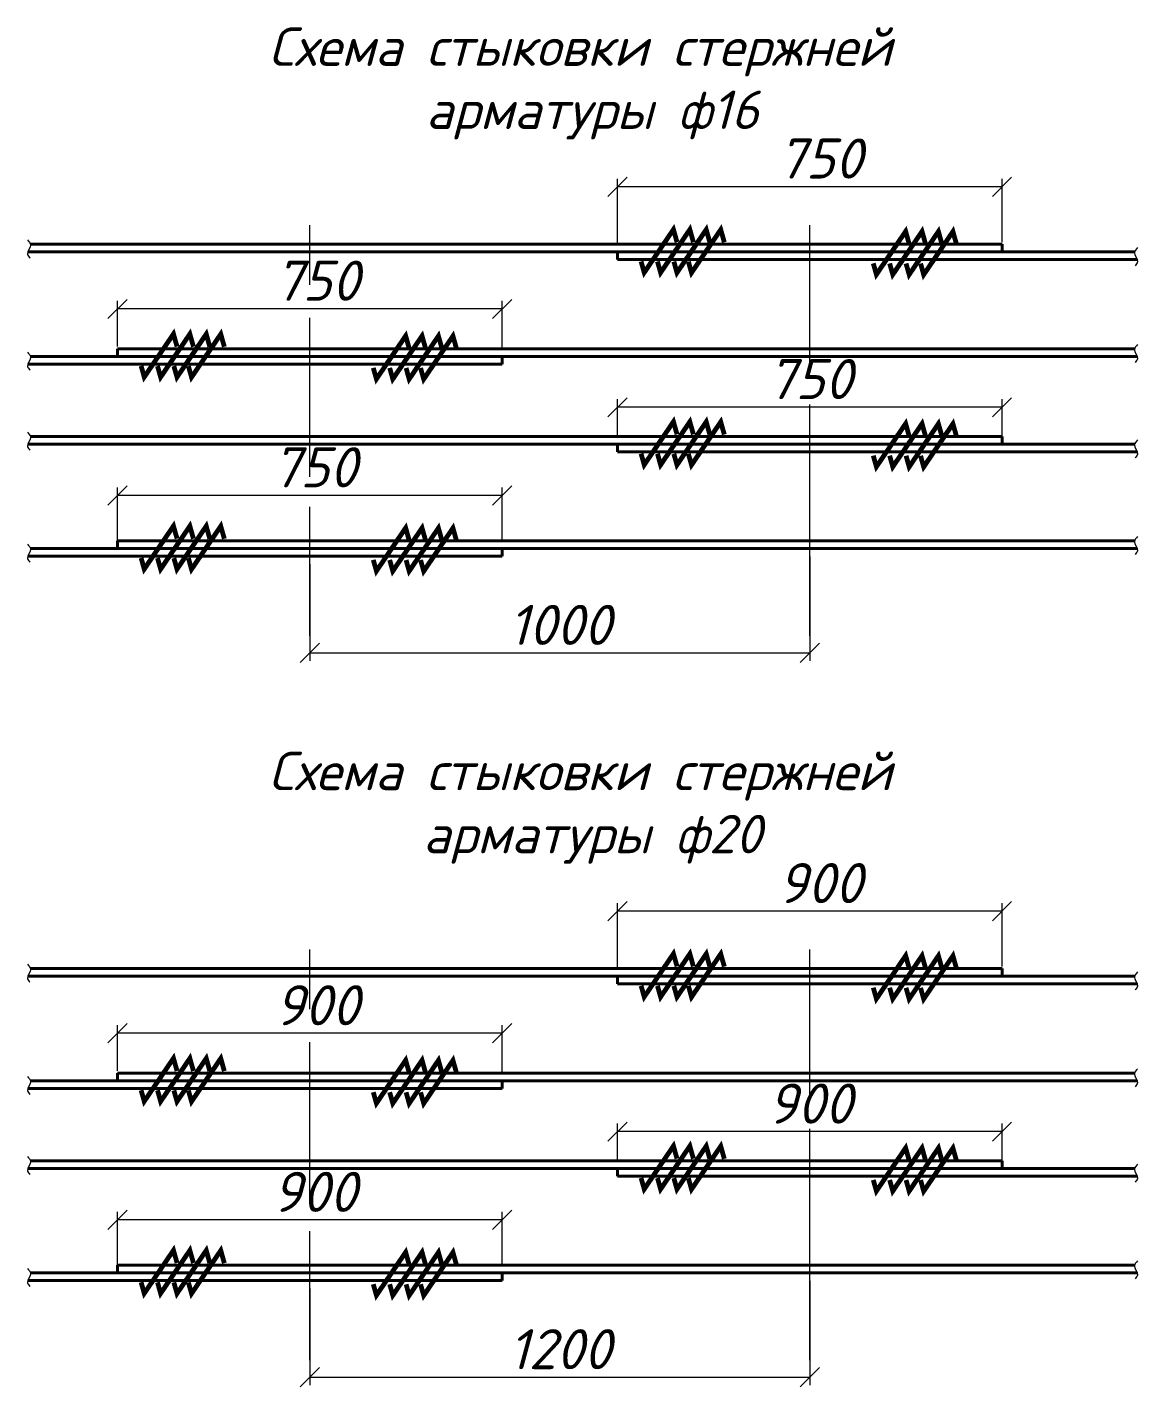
# Model space of a CAD drawing. Header units: millimetres. Extents: x 10124 to 8132345, y -95635 to 1386204.
# Drawn here: x 39147 to 46077, y 40372 to 48858 of the extents above; entities that cross this region are included whole.
import ezdxf
from ezdxf.enums import TextEntityAlignment as Align

# ---------------------------------------------------------------- set-up
doc = ezdxf.new("R2010")
doc.units = ezdxf.units.MM
doc.layers.get('DEFPOINTS').update_dxf_attribs({"color": 1})
for name, color, linetype, lineweight in [('Арматура', 5, 'Continuous', 40), ('Размеры', 181, 'Continuous', 13), ('ТЕКСТ', 214, 'Continuous', 20)]:
    doc.layers.add(name, color=color, linetype=linetype, lineweight=lineweight)
doc.styles.add('100', font='isocpeui.ttf', dxfattribs={"height": 250})
doc.styles.add('Text_Paper', font='isocpeui.ttf')
doc.dimstyles.new('100', dxfattribs={"dimtxt": 250, "dimasz": 120, "dimexe": 50, "dimexo": 50, "dimgap": 50, "dimtad": 1, "dimtxsty": '100', "dimblk": 'OBLIQUE', "dimcen": 2.5, "dimadec": 0, "dimazin": 0, "dimtfac": 1, "dimtmove": 0, "dimatfit": 3, "dimfxl": 1, "dimlwd": 15, "dimlwe": 15, "dimarcsym": 0})

# ---------------------------------------------------------------- blocks, each defined once
blk = doc.blocks.new('_OBLIQUE')
at = {"color": 0, "linetype": 'ByBlock'}
blk.add_line((-0.5, -0.5), (0.5, 0.5), dxfattribs=at)
blk = doc.blocks.new('*D143')
at = {"layer": 'DEFPOINTS', "color": 0, "ltscale": 100, "transparency": 16777216}
for p in [(42830.2, 43341.1), (45230.2, 42944.5), (42830.2, 42934.7)]:
    blk.add_point(p, dxfattribs=at)
at = {"layer": 'Размеры', "color": 0, "lineweight": 15, "ltscale": 100, "transparency": 16777216}
for p, q in [((42830.2, 42984.7), (42830.2, 43391.1)), ((45230.2, 42994.5), (45230.2, 43391.1)), ((45230.2, 43341.1), (42830.2, 43341.1))]:
    blk.add_line(p, q, dxfattribs=at)
at = {"layer": 'Размеры', "color": 0, "lineweight": 15, "ltscale": 100, "transparency": 16777216, "xscale": 120, "yscale": 120, "zscale": 120, "rotation": 180}
blk.add_blockref('_OBLIQUE', (42830.2, 43341.1), dxfattribs=at)
at = {"layer": 'Размеры', "color": 0, "lineweight": 15, "ltscale": 100, "transparency": 16777216, "xscale": 120, "yscale": 120, "zscale": 120}
blk.add_blockref('_OBLIQUE', (45230.2, 43341.1), dxfattribs=at)
at = {"layer": 'Размеры', "color": 0, "ltscale": 100, "transparency": 16777216, "insert": (44093.5, 43516.1), "char_height": 250, "attachment_point": 5, "style": '100'}
blk.add_mtext('900', dxfattribs=at)
blk = doc.blocks.new('*D144')
at = {"layer": 'DEFPOINTS', "color": 0, "ltscale": 100, "transparency": 16777216}
for p in [(44030.2, 41083.8), (40910.2, 41035.8), (44030.2, 40431.7)]:
    blk.add_point(p, dxfattribs=at)
at = {"layer": 'Размеры', "color": 0, "lineweight": 15, "ltscale": 100, "transparency": 16777216}
for p, q in [((44030.2, 41033.8), (44030.2, 40381.7)), ((40910.2, 40985.8), (40910.2, 40381.7)), ((40910.2, 40431.7), (44030.2, 40431.7))]:
    blk.add_line(p, q, dxfattribs=at)
at = {"layer": 'Размеры', "color": 0, "lineweight": 15, "ltscale": 100, "transparency": 16777216, "xscale": 120, "yscale": 120, "zscale": 120, "rotation": 180}
blk.add_blockref('_OBLIQUE', (40910.2, 40431.7), dxfattribs=at)
at = {"layer": 'Размеры', "color": 0, "lineweight": 15, "ltscale": 100, "transparency": 16777216, "xscale": 120, "yscale": 120, "zscale": 120}
blk.add_blockref('_OBLIQUE', (44030.2, 40431.7), dxfattribs=at)
at = {"layer": 'Размеры', "color": 0, "ltscale": 100, "transparency": 16777216, "insert": (42470.2, 40606.7), "char_height": 250, "attachment_point": 5, "style": '100'}
blk.add_mtext('1200', dxfattribs=at)
blk = doc.blocks.new('*D145')
at = {"layer": 'DEFPOINTS', "color": 0, "ltscale": 100, "transparency": 16777216}
for p in [(39710.2, 42578.6), (39710.2, 42294.1), (42110.2, 42282.4)]:
    blk.add_point(p, dxfattribs=at)
at = {"layer": 'Размеры', "color": 0, "lineweight": 15, "ltscale": 100, "transparency": 16777216}
for p, q in [((39710.2, 42344.1), (39710.2, 42628.6)), ((42110.2, 42332.4), (42110.2, 42628.6)), ((42110.2, 42578.6), (39710.2, 42578.6))]:
    blk.add_line(p, q, dxfattribs=at)
at = {"layer": 'Размеры', "color": 0, "lineweight": 15, "ltscale": 100, "transparency": 16777216, "xscale": 120, "yscale": 120, "zscale": 120, "rotation": 180}
blk.add_blockref('_OBLIQUE', (39710.2, 42578.6), dxfattribs=at)
at = {"layer": 'Размеры', "color": 0, "lineweight": 15, "ltscale": 100, "transparency": 16777216, "xscale": 120, "yscale": 120, "zscale": 120}
blk.add_blockref('_OBLIQUE', (42110.2, 42578.6), dxfattribs=at)
at = {"layer": 'Размеры', "color": 0, "ltscale": 100, "transparency": 16777216, "insert": (40954.2, 42753.6), "char_height": 250, "attachment_point": 5, "style": '100'}
blk.add_mtext('900', dxfattribs=at)
blk = doc.blocks.new('*D146')
at = {"layer": 'DEFPOINTS', "color": 0, "ltscale": 100, "transparency": 16777216}
for p in [(42830.2, 41964.6), (42830.2, 41734.7), (45230.2, 41734.7)]:
    blk.add_point(p, dxfattribs=at)
at = {"layer": 'Размеры', "color": 0, "lineweight": 15, "ltscale": 100, "transparency": 16777216}
for p, q in [((42830.2, 41784.7), (42830.2, 42014.6)), ((45230.2, 41784.7), (45230.2, 42014.6)), ((45230.2, 41964.6), (42830.2, 41964.6))]:
    blk.add_line(p, q, dxfattribs=at)
at = {"layer": 'Размеры', "color": 0, "lineweight": 15, "ltscale": 100, "transparency": 16777216, "xscale": 120, "yscale": 120, "zscale": 120, "rotation": 180}
blk.add_blockref('_OBLIQUE', (42830.2, 41964.6), dxfattribs=at)
at = {"layer": 'Размеры', "color": 0, "lineweight": 15, "ltscale": 100, "transparency": 16777216, "xscale": 120, "yscale": 120, "zscale": 120}
blk.add_blockref('_OBLIQUE', (45230.2, 41964.6), dxfattribs=at)
at = {"layer": 'Размеры', "color": 0, "ltscale": 100, "transparency": 16777216, "insert": (44030.2, 42139.6), "char_height": 250, "attachment_point": 5, "style": '100'}
blk.add_mtext('900', dxfattribs=at)
blk = doc.blocks.new('*D147')
at = {"layer": 'DEFPOINTS', "color": 0, "ltscale": 100, "transparency": 16777216}
for p in [(39710.2, 41413.7), (39710.2, 41083.8), (42110.2, 41083.8)]:
    blk.add_point(p, dxfattribs=at)
at = {"layer": 'Размеры', "color": 0, "lineweight": 15, "ltscale": 100, "transparency": 16777216}
for p, q in [((39710.2, 41133.8), (39710.2, 41463.7)), ((42110.2, 41133.8), (42110.2, 41463.7)), ((42110.2, 41413.7), (39710.2, 41413.7))]:
    blk.add_line(p, q, dxfattribs=at)
at = {"layer": 'Размеры', "color": 0, "lineweight": 15, "ltscale": 100, "transparency": 16777216, "xscale": 120, "yscale": 120, "zscale": 120, "rotation": 180}
blk.add_blockref('_OBLIQUE', (39710.2, 41413.7), dxfattribs=at)
at = {"layer": 'Размеры', "color": 0, "lineweight": 15, "ltscale": 100, "transparency": 16777216, "xscale": 120, "yscale": 120, "zscale": 120}
blk.add_blockref('_OBLIQUE', (42110.2, 41413.7), dxfattribs=at)
at = {"layer": 'Размеры', "color": 0, "ltscale": 100, "transparency": 16777216, "insert": (40939.5, 41588.7), "char_height": 250, "attachment_point": 5, "style": '100'}
blk.add_mtext('900', dxfattribs=at)
blk = doc.blocks.new('*D148')
at = {"layer": 'DEFPOINTS', "color": 0, "ltscale": 100, "transparency": 16777216}
for p in [(42830.2, 47862.1), (42830.2, 47455.7), (45230.2, 47465.6)]:
    blk.add_point(p, dxfattribs=at)
at = {"layer": 'Размеры', "color": 0, "lineweight": 15, "ltscale": 100, "transparency": 16777216}
for p, q in [((42830.2, 47505.7), (42830.2, 47912.1)), ((45230.2, 47515.6), (45230.2, 47912.1)), ((45230.2, 47862.1), (42830.2, 47862.1))]:
    blk.add_line(p, q, dxfattribs=at)
at = {"layer": 'Размеры', "color": 0, "lineweight": 15, "ltscale": 100, "transparency": 16777216, "xscale": 120, "yscale": 120, "zscale": 120, "rotation": 180}
blk.add_blockref('_OBLIQUE', (42830.2, 47862.1), dxfattribs=at)
at = {"layer": 'Размеры', "color": 0, "lineweight": 15, "ltscale": 100, "transparency": 16777216, "xscale": 120, "yscale": 120, "zscale": 120}
blk.add_blockref('_OBLIQUE', (45230.2, 47862.1), dxfattribs=at)
at = {"layer": 'Размеры', "color": 0, "ltscale": 100, "transparency": 16777216, "insert": (44093.5, 48038.7), "char_height": 250, "attachment_point": 5, "style": '100'}
blk.add_mtext('750', dxfattribs=at)
blk = doc.blocks.new('*D149')
at = {"layer": 'DEFPOINTS', "color": 0, "ltscale": 100, "transparency": 16777216}
for p in [(44030.2, 45604.8), (40910.2, 45556.8), (44030.2, 44952.8)]:
    blk.add_point(p, dxfattribs=at)
at = {"layer": 'Размеры', "color": 0, "lineweight": 15, "ltscale": 100, "transparency": 16777216}
for p, q in [((40910.2, 45506.8), (40910.2, 44902.8)), ((44030.2, 45554.8), (44030.2, 44902.8)), ((40910.2, 44952.8), (44030.2, 44952.8))]:
    blk.add_line(p, q, dxfattribs=at)
at = {"layer": 'Размеры', "color": 0, "lineweight": 15, "ltscale": 100, "transparency": 16777216, "xscale": 120, "yscale": 120, "zscale": 120, "rotation": 180}
blk.add_blockref('_OBLIQUE', (40910.2, 44952.8), dxfattribs=at)
at = {"layer": 'Размеры', "color": 0, "lineweight": 15, "ltscale": 100, "transparency": 16777216, "xscale": 120, "yscale": 120, "zscale": 120}
blk.add_blockref('_OBLIQUE', (44030.2, 44952.8), dxfattribs=at)
at = {"layer": 'Размеры', "color": 0, "ltscale": 100, "transparency": 16777216, "insert": (42470.2, 45127.8), "char_height": 250, "attachment_point": 5, "style": '100'}
blk.add_mtext('1000', dxfattribs=at)
blk = doc.blocks.new('*D150')
at = {"layer": 'DEFPOINTS', "color": 0, "ltscale": 100, "transparency": 16777216}
for p in [(39710.2, 47099.6), (39710.2, 46815.2), (42110.2, 46803.5)]:
    blk.add_point(p, dxfattribs=at)
at = {"layer": 'Размеры', "color": 0, "lineweight": 15, "ltscale": 100, "transparency": 16777216}
for p, q in [((39710.2, 46865.2), (39710.2, 47149.6)), ((42110.2, 46853.5), (42110.2, 47149.6)), ((42110.2, 47099.6), (39710.2, 47099.6))]:
    blk.add_line(p, q, dxfattribs=at)
at = {"layer": 'Размеры', "color": 0, "lineweight": 15, "ltscale": 100, "transparency": 16777216, "xscale": 120, "yscale": 120, "zscale": 120, "rotation": 180}
blk.add_blockref('_OBLIQUE', (39710.2, 47099.6), dxfattribs=at)
at = {"layer": 'Размеры', "color": 0, "lineweight": 15, "ltscale": 100, "transparency": 16777216, "xscale": 120, "yscale": 120, "zscale": 120}
blk.add_blockref('_OBLIQUE', (42110.2, 47099.6), dxfattribs=at)
at = {"layer": 'Размеры', "color": 0, "ltscale": 100, "transparency": 16777216, "insert": (40954.2, 47276.2), "char_height": 250, "attachment_point": 5, "style": '100'}
blk.add_mtext('750', dxfattribs=at)
blk = doc.blocks.new('*D151')
at = {"layer": 'DEFPOINTS', "color": 0, "ltscale": 100, "transparency": 16777216}
for p in [(42830.2, 46485.6), (42830.2, 46255.7), (45230.2, 46255.7)]:
    blk.add_point(p, dxfattribs=at)
at = {"layer": 'Размеры', "color": 0, "lineweight": 15, "ltscale": 100, "transparency": 16777216}
for p, q in [((42830.2, 46305.7), (42830.2, 46535.6)), ((45230.2, 46305.7), (45230.2, 46535.6)), ((45230.2, 46485.6), (42830.2, 46485.6))]:
    blk.add_line(p, q, dxfattribs=at)
at = {"layer": 'Размеры', "color": 0, "lineweight": 15, "ltscale": 100, "transparency": 16777216, "xscale": 120, "yscale": 120, "zscale": 120, "rotation": 180}
blk.add_blockref('_OBLIQUE', (42830.2, 46485.6), dxfattribs=at)
at = {"layer": 'Размеры', "color": 0, "lineweight": 15, "ltscale": 100, "transparency": 16777216, "xscale": 120, "yscale": 120, "zscale": 120}
blk.add_blockref('_OBLIQUE', (45230.2, 46485.6), dxfattribs=at)
at = {"layer": 'Размеры', "color": 0, "ltscale": 100, "transparency": 16777216, "insert": (44030.2, 46662.2), "char_height": 250, "attachment_point": 5, "style": '100'}
blk.add_mtext('750', dxfattribs=at)
blk = doc.blocks.new('*D152')
at = {"layer": 'DEFPOINTS', "color": 0, "ltscale": 100, "transparency": 16777216}
for p in [(39710.2, 45934.8), (39710.2, 45604.8), (42110.2, 45604.8)]:
    blk.add_point(p, dxfattribs=at)
at = {"layer": 'Размеры', "color": 0, "lineweight": 15, "ltscale": 100, "transparency": 16777216}
for p, q in [((39710.2, 45654.8), (39710.2, 45984.8)), ((42110.2, 45934.8), (39710.2, 45934.8)), ((42110.2, 45654.8), (42110.2, 45984.8))]:
    blk.add_line(p, q, dxfattribs=at)
at = {"layer": 'Размеры', "color": 0, "lineweight": 15, "ltscale": 100, "transparency": 16777216, "xscale": 120, "yscale": 120, "zscale": 120, "rotation": 180}
blk.add_blockref('_OBLIQUE', (39710.2, 45934.8), dxfattribs=at)
at = {"layer": 'Размеры', "color": 0, "lineweight": 15, "ltscale": 100, "transparency": 16777216, "xscale": 120, "yscale": 120, "zscale": 120}
blk.add_blockref('_OBLIQUE', (42110.2, 45934.8), dxfattribs=at)
at = {"layer": 'Размеры', "color": 0, "ltscale": 100, "transparency": 16777216, "insert": (40939.5, 46111.4), "char_height": 250, "attachment_point": 5, "style": '100'}
blk.add_mtext('750', dxfattribs=at)

msp = doc.modelspace()

# ---------------------------------------------------------------- linework, layer by layer
at = {"layer": 'Арматура', "color": 5}
for p, q in [((39151.525, 47455.736), (45230.19, 47455.736)), ((45230.19, 47503.736), (39166.399, 47503.736)), ((42830.19, 47407.736), (42830.19, 47455.736)), ((42830.19, 47455.736), (46057.926, 47455.736)), ((45230.19, 47455.736), (45230.19, 47503.736)), ((46072.8, 47407.736), (42830.19, 47407.736)), ((39710.19, 46803.481), (39710.19, 46851.481)), ((39710.19, 46851.481), (46057.926, 46851.481)), ((39710.19, 46851.481), (40910.19, 46851.481)), ((42110.19, 46803.481), (39166.399, 46803.481)), ((46072.8, 46803.481), (39710.19, 46803.481)), ((42110.19, 46755.481), (42110.19, 46803.481)), ((39151.525, 46755.481), (42110.19, 46755.481)), ((39151.525, 46255.736), (45230.19, 46255.736)), ((45230.19, 46303.736), (39166.399, 46303.736)), ((42830.19, 46207.736), (42830.19, 46255.736)), ((42830.19, 46255.736), (46057.926, 46255.736)), ((45230.19, 46255.736), (45230.19, 46303.736)), ((46072.8, 46207.736), (42830.19, 46207.736)), ((42110.19, 45604.833), (39166.399, 45604.833)), ((39710.19, 45604.833), (39710.19, 45652.833)), ((39710.19, 45652.833), (46057.926, 45652.833)), ((39710.19, 45652.833), (40910.19, 45652.833)), ((46072.8, 45604.833), (39710.19, 45604.833)), ((42110.19, 45556.833), (42110.19, 45604.833)), ((39151.525, 45556.833), (42110.19, 45556.833)), ((45230.19, 42982.686), (39166.399, 42982.686)), ((45230.19, 42934.686), (45230.19, 42982.686)), ((39151.525, 42934.686), (45230.19, 42934.686)), ((42830.19, 42886.686), (42830.19, 42934.686)), ((42830.19, 42934.686), (46057.926, 42934.686)), ((46072.8, 42886.686), (42830.19, 42886.686)), ((42110.19, 42282.432), (39166.399, 42282.432)), ((39710.19, 42282.432), (39710.19, 42330.432)), ((39710.19, 42330.432), (46057.926, 42330.432)), ((39710.19, 42330.432), (40910.19, 42330.432)), ((46072.8, 42282.432), (39710.19, 42282.432)), ((42110.19, 42234.432), (42110.19, 42282.432)), ((39151.525, 42234.432), (42110.19, 42234.432)), ((45230.19, 41782.686), (39166.399, 41782.686)), ((45230.19, 41734.686), (45230.19, 41782.686)), ((39151.525, 41734.686), (45230.19, 41734.686)), ((42830.19, 41686.686), (42830.19, 41734.686)), ((42830.19, 41734.686), (46057.926, 41734.686)), ((46072.8, 41686.686), (42830.19, 41686.686)), ((42110.19, 41083.784), (39166.399, 41083.784)), ((39710.19, 41083.784), (39710.19, 41131.784)), ((39710.19, 41131.784), (46057.926, 41131.784)), ((39710.19, 41131.784), (40910.19, 41131.784)), ((46072.8, 41083.784), (39710.19, 41083.784)), ((42110.19, 41035.784), (42110.19, 41083.784)), ((39151.525, 41035.784), (42110.19, 41035.784))]:
    msp.add_line(p, q, dxfattribs=at)
at = {"layer": 'Размеры', "ltscale": 100}
for p, q in [((40910.19, 45059.133), (40910.19, 45864.641)), ((40910.19, 40538.083), (40910.19, 41343.591))]:
    msp.add_line(p, q, dxfattribs=at)
at = {"layer": 'ТЕКСТ'}
for p, q in [((40910.19, 47250.764), (40910.19, 47621.959)), ((44030.19, 46698.938), (44030.19, 47621.959)), ((40910.19, 46050.911), (40910.19, 47043.436)), ((44030.19, 45059.133), (44030.19, 46503.472)), ((40910.19, 42729.715), (40910.19, 43100.91)), ((44030.19, 42177.889), (44030.19, 43100.91)), ((40910.19, 41529.861), (40910.19, 42522.387)), ((44030.19, 40538.083), (44030.19, 41982.423))]:
    msp.add_line(p, q, dxfattribs=at)
at = {"layer": 'ТЕКСТ', "const_width": 30}
for points in [[(43202.02, 47516.815), (43179.76, 47595.698), (43089.815, 47463.281), (42997.34, 47326.865), (42977.766, 47396.229)], [(43304.241, 47516.441), (43281.981, 47595.324), (43192.036, 47462.908), (43099.561, 47326.492), (43079.987, 47395.855)], [(43406.462, 47516.067), (43384.202, 47594.95), (43294.258, 47462.534), (43201.782, 47326.118), (43182.208, 47395.482)], [(43497.127, 47515.736), (43474.867, 47594.618), (43384.922, 47462.202), (43292.447, 47325.786), (43272.873, 47395.15)], [(44650.92, 47504.815), (44628.66, 47583.698), (44538.715, 47451.281), (44446.24, 47314.865), (44426.666, 47384.229)], [(44753.141, 47504.441), (44730.881, 47583.324), (44640.936, 47450.908), (44548.461, 47314.492), (44528.887, 47383.855)], [(44855.362, 47504.067), (44833.102, 47582.95), (44743.157, 47450.534), (44650.682, 47314.118), (44631.108, 47383.482)], [(44946.027, 47503.736), (44923.767, 47582.618), (44833.822, 47450.202), (44741.347, 47313.786), (44721.773, 47383.15)], [(40082.02, 46864.561), (40059.76, 46943.443), (39969.815, 46811.027), (39877.34, 46674.611), (39857.766, 46743.975)], [(40184.241, 46864.187), (40161.981, 46943.07), (40072.036, 46810.653), (39979.561, 46674.237), (39959.987, 46743.601)], [(40286.462, 46863.813), (40264.202, 46942.696), (40174.258, 46810.28), (40081.782, 46673.863), (40062.208, 46743.227)], [(40377.127, 46863.481), (40354.867, 46942.364), (40264.922, 46809.948), (40172.447, 46673.532), (40152.873, 46742.896)], [(41530.92, 46852.561), (41508.66, 46931.443), (41418.715, 46799.027), (41326.24, 46662.611), (41306.666, 46731.975)], [(41633.141, 46852.187), (41610.881, 46931.07), (41520.936, 46798.653), (41428.461, 46662.237), (41408.887, 46731.601)], [(41735.362, 46851.813), (41713.102, 46930.696), (41623.157, 46798.28), (41530.682, 46661.863), (41511.108, 46731.227)], [(41826.027, 46851.481), (41803.767, 46930.364), (41713.822, 46797.948), (41621.347, 46661.532), (41601.773, 46730.896)], [(43202.02, 46316.815), (43179.76, 46395.698), (43089.815, 46263.281), (42997.34, 46126.865), (42977.766, 46196.229)], [(43304.241, 46316.441), (43281.981, 46395.324), (43192.036, 46262.908), (43099.561, 46126.492), (43079.987, 46195.855)], [(43406.462, 46316.067), (43384.202, 46394.95), (43294.258, 46262.534), (43201.782, 46126.118), (43182.208, 46195.482)], [(43497.127, 46315.736), (43474.867, 46394.618), (43384.922, 46262.202), (43292.447, 46125.786), (43272.873, 46195.15)], [(44650.92, 46304.815), (44628.66, 46383.698), (44538.715, 46251.281), (44446.24, 46114.865), (44426.666, 46184.229)], [(44753.141, 46304.441), (44730.881, 46383.324), (44640.936, 46250.908), (44548.461, 46114.492), (44528.887, 46183.855)], [(44855.362, 46304.067), (44833.102, 46382.95), (44743.157, 46250.534), (44650.682, 46114.118), (44631.108, 46183.482)], [(44946.027, 46303.736), (44923.767, 46382.618), (44833.822, 46250.202), (44741.347, 46113.786), (44721.773, 46183.15)], [(40082.02, 45665.913), (40059.76, 45744.795), (39969.815, 45612.379), (39877.34, 45475.963), (39857.766, 45545.327)], [(40184.241, 45665.539), (40161.981, 45744.421), (40072.036, 45612.005), (39979.561, 45475.589), (39959.987, 45544.953)], [(40286.462, 45665.165), (40264.202, 45744.048), (40174.258, 45611.631), (40081.782, 45475.215), (40062.208, 45544.579)], [(40377.127, 45664.833), (40354.867, 45743.716), (40264.922, 45611.3), (40172.447, 45474.884), (40152.873, 45544.248)], [(41530.92, 45653.913), (41508.66, 45732.795), (41418.715, 45600.379), (41326.24, 45463.963), (41306.666, 45533.327)], [(41633.141, 45653.539), (41610.881, 45732.421), (41520.936, 45600.005), (41428.461, 45463.589), (41408.887, 45532.953)], [(41735.362, 45653.165), (41713.102, 45732.048), (41623.157, 45599.631), (41530.682, 45463.215), (41511.108, 45532.579)], [(41826.027, 45652.833), (41803.767, 45731.716), (41713.822, 45599.3), (41621.347, 45462.884), (41601.773, 45532.248)], [(43202.02, 42995.765), (43179.76, 43074.648), (43089.815, 42942.232), (42997.34, 42805.816), (42977.766, 42875.18)], [(43304.241, 42995.392), (43281.981, 43074.274), (43192.036, 42941.858), (43099.561, 42805.442), (43079.987, 42874.806)], [(43406.462, 42995.018), (43384.202, 43073.9), (43294.258, 42941.484), (43201.782, 42805.068), (43182.208, 42874.432)], [(43497.127, 42994.686), (43474.867, 43073.569), (43384.922, 42941.153), (43292.447, 42804.737), (43272.873, 42874.1)], [(44650.92, 42983.765), (44628.66, 43062.648), (44538.715, 42930.232), (44446.24, 42793.816), (44426.666, 42863.18)], [(44753.141, 42983.392), (44730.881, 43062.274), (44640.936, 42929.858), (44548.461, 42793.442), (44528.887, 42862.806)], [(44855.362, 42983.018), (44833.102, 43061.9), (44743.157, 42929.484), (44650.682, 42793.068), (44631.108, 42862.432)], [(44946.027, 42982.686), (44923.767, 43061.569), (44833.822, 42929.153), (44741.347, 42792.737), (44721.773, 42862.1)], [(40082.02, 42343.511), (40059.76, 42422.394), (39969.815, 42289.978), (39877.34, 42153.562), (39857.766, 42222.926)], [(40184.241, 42343.137), (40161.981, 42422.02), (40072.036, 42289.604), (39979.561, 42153.188), (39959.987, 42222.552)], [(40286.462, 42342.763), (40264.202, 42421.646), (40174.258, 42289.23), (40081.782, 42152.814), (40062.208, 42222.178)], [(40377.127, 42342.432), (40354.867, 42421.315), (40264.922, 42288.898), (40172.447, 42152.482), (40152.873, 42221.846)], [(41530.92, 42331.511), (41508.66, 42410.394), (41418.715, 42277.978), (41326.24, 42141.562), (41306.666, 42210.926)], [(41633.141, 42331.137), (41610.881, 42410.02), (41520.936, 42277.604), (41428.461, 42141.188), (41408.887, 42210.552)], [(41735.362, 42330.763), (41713.102, 42409.646), (41623.157, 42277.23), (41530.682, 42140.814), (41511.108, 42210.178)], [(41826.027, 42330.432), (41803.767, 42409.315), (41713.822, 42276.898), (41621.347, 42140.482), (41601.773, 42209.846)], [(43202.02, 41795.765), (43179.76, 41874.648), (43089.815, 41742.232), (42997.34, 41605.816), (42977.766, 41675.18)], [(43304.241, 41795.392), (43281.981, 41874.274), (43192.036, 41741.858), (43099.561, 41605.442), (43079.987, 41674.806)], [(43406.462, 41795.018), (43384.202, 41873.9), (43294.258, 41741.484), (43201.782, 41605.068), (43182.208, 41674.432)], [(43497.127, 41794.686), (43474.867, 41873.569), (43384.922, 41741.153), (43292.447, 41604.737), (43272.873, 41674.1)], [(44650.92, 41783.765), (44628.66, 41862.648), (44538.715, 41730.232), (44446.24, 41593.816), (44426.666, 41663.18)], [(44753.141, 41783.392), (44730.881, 41862.274), (44640.936, 41729.858), (44548.461, 41593.442), (44528.887, 41662.806)], [(44855.362, 41783.018), (44833.102, 41861.9), (44743.157, 41729.484), (44650.682, 41593.068), (44631.108, 41662.432)], [(44946.027, 41782.686), (44923.767, 41861.569), (44833.822, 41729.153), (44741.347, 41592.737), (44721.773, 41662.1)], [(40082.02, 41144.863), (40059.76, 41223.746), (39969.815, 41091.33), (39877.34, 40954.914), (39857.766, 41024.277)], [(40184.241, 41144.489), (40161.981, 41223.372), (40072.036, 41090.956), (39979.561, 40954.54), (39959.987, 41023.904)], [(40286.462, 41144.115), (40264.202, 41222.998), (40174.258, 41090.582), (40081.782, 40954.166), (40062.208, 41023.53)], [(40377.127, 41143.784), (40354.867, 41222.666), (40264.922, 41090.25), (40172.447, 40953.834), (40152.873, 41023.198)], [(41530.92, 41132.863), (41508.66, 41211.746), (41418.715, 41079.33), (41326.24, 40942.914), (41306.666, 41012.277)], [(41633.141, 41132.489), (41610.881, 41211.372), (41520.936, 41078.956), (41428.461, 40942.54), (41408.887, 41011.904)], [(41735.362, 41132.115), (41713.102, 41210.998), (41623.157, 41078.582), (41530.682, 40942.166), (41511.108, 41011.53)], [(41826.027, 41131.784), (41803.767, 41210.666), (41713.822, 41078.25), (41621.347, 40941.834), (41601.773, 41011.198)]]:
    msp.add_lwpolyline(points, dxfattribs=at)
at = {"layer": 'ТЕКСТ'}
for points in [[(39149.129, 47530.245), (39167.216, 47498.617), (39149.735, 47441.48), (39163.901, 47417.682)], [(46075.196, 47482.245), (46057.109, 47450.617), (46074.59, 47393.48), (46060.424, 47369.682)], [(46075.196, 46877.991), (46057.109, 46846.363), (46074.59, 46789.225), (46060.424, 46765.428)], [(39149.129, 46829.991), (39167.216, 46798.363), (39149.735, 46741.225), (39163.901, 46717.428)], [(39149.129, 46330.245), (39167.216, 46298.617), (39149.735, 46241.48), (39163.901, 46217.682)], [(46075.196, 46282.245), (46057.109, 46250.617), (46074.59, 46193.48), (46060.424, 46169.682)], [(46075.196, 45679.343), (46057.109, 45647.715), (46074.59, 45590.577), (46060.424, 45566.78)], [(39149.129, 45631.343), (39167.216, 45599.715), (39149.735, 45542.577), (39163.901, 45518.78)], [(39149.129, 43009.196), (39167.216, 42977.568), (39149.735, 42920.43), (39163.901, 42896.633)], [(46075.196, 42961.196), (46057.109, 42929.568), (46074.59, 42872.43), (46060.424, 42848.633)], [(46075.196, 42356.941), (46057.109, 42325.314), (46074.59, 42268.176), (46060.424, 42244.379)], [(39149.129, 42308.941), (39167.216, 42277.314), (39149.735, 42220.176), (39163.901, 42196.379)], [(39149.129, 41809.196), (39167.216, 41777.568), (39149.735, 41720.43), (39163.901, 41696.633)], [(46075.196, 41761.196), (46057.109, 41729.568), (46074.59, 41672.43), (46060.424, 41648.633)], [(39149.129, 41110.293), (39167.216, 41078.665), (39149.735, 41021.528), (39163.901, 40997.731)], [(46075.196, 41158.293), (46057.109, 41126.665), (46074.59, 41069.528), (46060.424, 41045.731)]]:
    msp.add_spline(points, degree=3, dxfattribs=at)

# ---------------------------------------------------------------- texts
at = {"layer": 'ТЕКСТ', "style": 'Text_Paper'}
for s, p in [('Схема стыковки стержней', (42598.05, 48736.831)), ('арматуры ф16', (42673.144, 48343.022)), ('Схема стыковки стержней', (42598.05, 44215.781)), ('арматуры ф20', (42673.144, 43821.973))]:
    msp.add_text(s, height=240, dxfattribs=at).set_placement(p, align=Align.MIDDLE_CENTER)

# ---------------------------------------------------------------- dimensions: what is measured, and where the dimension line sits
at = {"layer": 'Размеры', "ltscale": 100}
for base, p1, p2, text, picture, middle in [((42830.19, 47862.126), (45230.19, 47465.58), (42830.19, 47455.736), '750', '*D148', (44093.466, 47862.126)), ((39710.19, 47099.618), (42110.19, 46803.481), (39710.19, 46815.157), '750', '*D150', (40954.155, 47099.618)), ((42830.19, 46485.639), (45230.19, 46255.736), (42830.19, 46255.736), '750', '*D151', (44030.19, 46485.639)), ((39710.19, 45934.763), (42110.19, 45604.833), (39710.19, 45604.833), '750', '*D152', (40939.514, 45934.763)), ((42830.19, 43341.076), (45230.19, 42944.53), (42830.19, 42934.686), '900', '*D143', (44093.466, 43341.076)), ((39710.19, 42578.569), (42110.19, 42282.432), (39710.19, 42294.108), '900', '*D145', (40954.155, 42578.569)), ((42830.19, 41964.59), (45230.19, 41734.686), (42830.19, 41734.686), '900', '*D146', (44030.19, 41964.59)), ((39710.19, 41413.713), (42110.19, 41083.784), (39710.19, 41083.784), '900', '*D147', (40939.514, 41413.713))]:
    dim = msp.add_linear_dim(base=base, p1=p1, p2=p2, text=text, dimstyle='100', override={"dimlfac": 1, "dimtxsty": '100', "dimtolj": 0}, dxfattribs=at)
    dim.commit()
    dim.dimension.update_dxf_attribs({"geometry": picture, "text_midpoint": middle, "dimtype": 160})
for base, p1, p2, text, picture, middle in [((44030.19, 44952.784), (40910.19, 45556.833), (44030.19, 45604.833), '1000', '*D149', (42470.19, 45127.784)), ((44030.19, 40431.735), (40910.19, 41035.784), (44030.19, 41083.784), '1200', '*D144', (42470.19, 40606.735))]:
    dim = msp.add_linear_dim(base=base, p1=p1, p2=p2, text=text, dimstyle='100', override={"dimlfac": 1, "dimtxsty": '100', "dimtolj": 0}, dxfattribs=at)
    dim.commit()
    dim.dimension.update_dxf_attribs({"geometry": picture, "text_midpoint": middle})

doc.saveas('drawing.dxf')
